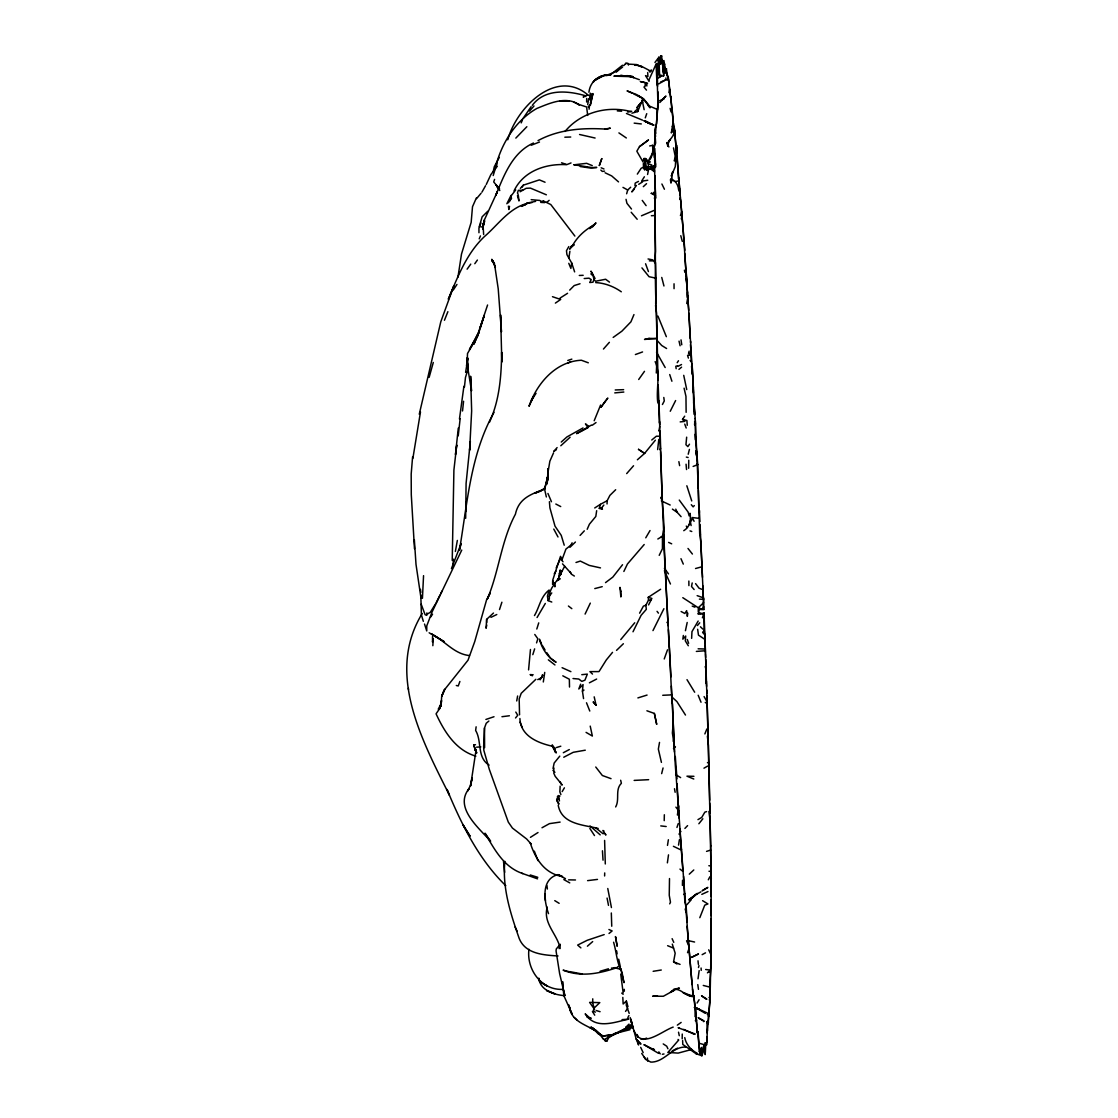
<?xml version="1.0" encoding="UTF-8"?>
<svg xmlns="http://www.w3.org/2000/svg" width="1118" height="1118" viewBox="0 0 1118 1118"><rect width="100%" height="100%" fill="white"/><g stroke="black" fill="none" stroke-linecap="round" stroke-linejoin="round"><path stroke-width="1.5" d="M518.361 195.65L518.976 200.961L517.452 195.65M660.528 451.602C662.75 516.935 665.825 581.681 669.179 646.987M465.759 511.709L465.773 501.954M654.938 163.102L654.841 166.834L648.384 166.82L647.154 169.377M654.938 62.468L658.935 57.172L658.083 60.61L659.368 73.984L658.083 73.844M659.788 426.279L658.949 430.612L660.137 431.241L662.024 495.805L661.101 498.055L662.303 501.199L662.904 510.004M701.615 1051.968L701.447 1047.412L700.595 1051.004L699.253 1051.353M432.54 636.491L432.512 642.081L433.183 639.37M688.758 460.267L688.646 468.274M670.409 179.621L670.968 183.114L672.743 171.613L671.289 176.141L675.3 166.582L676.376 150.469M704.326 619.26L704.13 613.209L698.401 613.894L699.155 609.394L703.907 609.645L700.064 524.44M482.906 229.008L482.948 223.418L483.647 234.528M674.42 132.874L673.427 134.775L674.475 134.803L674.447 130.331L676.432 150.05M682.19 1038.832L682.246 1034.052M709.664 984.315L710.07 1000.54L708.56 1016.43L710.07 997.186L710.866 959.468L710.796 954.213L708.714 949.811M564.66 566.267L559.126 576.706L561.557 571.605L560.132 570.222L558.567 578.355L554.933 583.135L554.891 586.81L554.221 584.686L552.613 584.141L552.655 580.647M562.703 986.719L564.814 995.425L562.703 986.719L562.759 981.632M711.006 896.468L710.657 845.795M662.653 67.737L663.938 60.568L665 67.974C666.538 69.288 666.943 70.686 666.789 73.313L668.424 79.979L665.951 79.727L658.754 83.864M657.831 539.002L664.036 535.368L663.854 536.808L662.485 536.682L662.429 548.7L659.215 555.339M705.234 643.437L704.27 619.665M705.668 657.412L705.22 644.751M649.726 159.832C653.415 155.346 651.948 149.686 654.435 144.809L658.139 104.156M622.81 997.41L623.145 1003.978L626.373 1001.043L626.304 1005.361L629.224 1013.369M674.392 751.967L672.491 703.781M586.643 102.017L586.698 98.44M690.141 360.443L691.301 362.05L690.631 341.158M664.218 820.654L664.344 814.756M592.75 998.821L592.666 1002.818L594.552 1009.652M695.214 418.495L697.925 479.888M488.873 721.04L486.218 723.29L484.485 728.028L483.647 746.642L483.856 750.416L489.321 769.38L508.299 822.107L512.435 828.075L526.634 838.975L531.022 843.922L530.267 842.972C535.424 858.904 544.536 873.577 562.508 876.582L558.078 874.611L565.47 878.65L563.835 879.587L569.761 882.885M562.48 982.317L563.849 995.649L572.053 1013.97L569.775 1008.911C573.143 1023.767 590.486 1025.402 599.723 1034.192L598.074 1032.166M682.413 885.428L682.553 880.257M607.046 503.966L607.144 500.738L609.911 495.372L615.669 489.726M659.732 74.696L659.969 76.583L663.673 75.8L663.994 62.985L665.308 72.88L666.607 72.712L666.887 75.591M690.197 337.79L689.149 316.729M654.379 157.652L653.639 146.807L652.619 145.34L649.67 145.955M698.233 611.7L698.317 609.03M708.56 1016.43L708.658 1013.369L708.351 1021.125L707.373 1021.363C708.798 1022.872 708.113 1020.594 707.009 1022.034L707.065 1032.906M604.614 875.967L604.712 872.934M551.775 602.043L548.072 600.604L549.343 599.08C549.008 593.965 550.657 588.417 554.221 584.686L552.725 580.158L560.509 556.373L561.963 559.056M587.719 115.447L586.768 108.222M657.929 103.695L656.685 63.53L658.823 74.417M528.576 669.878L530.463 649.502M648.384 166.82L648.216 161.425L645.491 158.56L644.038 158.574L643.297 160.042M699.169 970.606L698.023 978.809M590.206 99.642L590.486 93.213L589.969 99.782M652.898 153.459L652.619 145.34M684.859 250.25L677.103 158.043L676.628 156.171L674.336 160.978L675.16 155.989L673.497 147.897M694.012 414.233L692.95 378.499A134.635 4.332 87.4 0 0 692.21 365.838L690.435 344.623M453.111 564.66L453.377 559.182M560.146 786.136L559.866 791.907L560.901 794.535M674.475 134.803L670.716 96.735L672.197 112.01L671.024 111.814L670.115 108.334M432.848 645.687L433.211 638.56M611.742 926.235L611.322 912.987M692.098 984.609C685.683 911.338 680.722 837.955 675.272 764.782L671.373 686.103M709.748 985.545L710.964 965.952L711.202 879.545L710 816.671M590.863 273.868L593.127 275.936L594.147 279.933L595.628 281.219L605.621 279.248L609.506 282.141M669.5 878.552L669.249 895.294L670.479 902.184L669.71 903.861M547.485 477.554L547.107 483.982L547.946 476.24M657.608 86.282L657.216 68.226L659.634 77.282L659.145 62.147M703.823 606.864L703.11 608.052L703.627 599.262L702.719 593.854L703.627 599.262M651.109 193.414L654.841 193.526C654.841 217.786 655.358 242.285 655.386 266.601C654.966 301.944 658.418 337.622 656.294 373.021M452.231 560.453L453.908 470.021L456.717 445.327M706.897 1029.65L707.456 1030.516L708.784 1015.032L709.119 1016.192M548.519 913.63C544.117 901.122 540.721 879.014 557.952 874.625M631.936 113.17L637.707 111.576L637.903 108.684L634.842 111.437M660.584 61.783L660.668 56.012L661.688 55.956L660.598 56.166L661.549 55.942L660.375 57.451L660.584 61.783L658.795 59.058L658.935 57.172M547.666 474.479L549.832 461.259L553.564 452.846M559.489 573.897L560.132 570.222L560.943 574.275L559.489 573.897L560.398 574.973L561.054 573.758M707.428 1029.818L706.744 1042.535L704.62 1043.108M547.247 907.131C542.579 923.216 557.547 934.327 560.188 948.525M605.299 863.962L604.614 840.415M695.675 1008.855L695.019 1016.583M661.325 58.164L661.451 56.04L663.617 73.145L662.848 60.861M688.702 310.315L682.888 226.269M685.446 900.787L684.831 901.597L683.587 876.414M654.841 166.834L654.533 153.026L655.497 167.183L655.595 165.506L654.771 148.456M679.269 500.067L688.087 512.044L689.163 515.901L689.946 513.232C691.455 519.646 689.806 527.151 683.769 530.687M673.12 724.422L672.379 732.989L674.42 746.6M710.727 846.019L707.023 697.618M706.842 693.565L706.143 672.533M458.226 435.852L460.141 418.705M684.649 253.381L689.037 315.024M686.662 437.166L685.949 444.712L687.849 446.585L689.499 444.181M458.282 428.138L455.473 454.537L456.759 445.16M459.456 419.04L463.9 386.283M583.554 698.596L582.422 691.092L583.079 684.607L578.803 688.981L580.661 684.174M655.679 304.026L656.028 279.304L655.511 262.674L654.673 261.57L655.539 251.117A175.009 8.231 87 0 0 655.344 239.951L654.882 196.656M634.94 185.616L635.192 183.114L638.448 181.395M703.837 616.102L704.13 613.209L702.397 617.793M504.889 861.391C502.108 887.86 510.646 913.895 519.241 938.589C525.572 954.073 543.739 955.024 558.036 955.974M412.598 456.843L411.186 474.046L411.284 494.715L414.485 548.826M462.531 410.963L463.579 401.264M464.431 387.08L465.465 377.507L467.408 371.022M553.648 770.819L553.955 768.01M589.102 109.201L589.438 106.224L588.152 107.118L590.374 104.253L592.931 93.563L590.346 105.413M677.396 815.036L678.78 805.896M649.223 71.231L649.32 70.392L640.628 65.864M654.198 170.691L654.491 166.652L653.443 166.275L647.056 170.425L646.176 169.615L644.038 158.574L645.701 159.944L646.176 169.615L651.962 167.91M657.636 449.59L658.823 439.444L660.333 440.003M647.056 170.425L647.448 167.211M457.947 277.18L461.496 254.066L471.167 222.356L472.509 206.704L476.394 197.928M465.591 372.392L467.953 358.319M476.128 726.812L475.639 730.487C482.151 741.318 476.673 757.459 489.111 765.117M687.081 295.32L687.542 291.896M663.435 530.673L662.75 535.718L661.269 536.906L662.485 536.682L663.547 538.289L668.103 625.633M700.79 541.951L699.672 533.538L698.373 490.271M683.35 635.471L682.846 639.161L685.697 636.016L685.32 640.866L688.311 645.743M493.471 613.041L486.637 619.358L486.078 628.26L486.777 625.102M667.376 862.858L668.508 854.865M673.357 127.857C675.691 127.732 674.014 135.949 673.735 129.8L673.469 123.427M698.722 1043.136L704.172 1044.645L703.683 1045.847C701.978 1051.507 704.326 1047.873 701.335 1053.519M423.554 575.658L422.436 598.312M574.624 271.884L571.675 262.968L568.88 258.118L569.887 251.243M596.663 510.702L595.81 516.46L589.396 524.23L587.188 529.289M700.916 1052.108L701.503 1049.509L701.88 1055.783L695.843 1053.575L682.791 1044.436L682.609 1040.551M571.675 262.968L570.865 268.404L568.783 263.317M687.808 613.167L687.332 616.367L686.662 610.666L684.831 613.502L681.114 611.518M673.371 741.5L673.916 737.838M543.306 681.98L544.745 672.393M700.441 534.502L699.672 533.538M673.763 128.263L673.19 131.896L674.294 133.936L667.809 142.992L670.017 139.457L667.46 144.501L667.767 146.304M678.542 845.124L679.395 839.758M659.83 424.644L658.181 384.913M667.488 845.39L668.382 839.744M482.808 228.883L484.29 220.12L497.37 191.667L495.693 195.51C503.855 175.61 512.31 152.467 533.468 143.034M587.705 104.603L588.683 98.58M659.522 742.394L658.348 749.116L661.423 762.378M686.731 303.509L687.682 298.101M412.863 458.492L420.494 411.927M455.375 551.453L457.346 540.427M528.954 949.308C526.298 969.278 541.503 990.674 563.095 989.346M516.726 700.958L517.62 695.997M484.29 220.12L483.13 226.339L484.779 220.875M468.009 358.389L466.597 365.81L467.156 357.816L467.044 366.313L467.506 353.526L477.526 336.155L469.462 349.459L478.127 333.36L487.574 305.004M692.21 582.939L691.525 586.503L694.124 589.535M493.206 175.554L496.797 163.591L495.595 166.889C501.493 143.37 515.552 120.478 536.933 108.404C550.07 103.094 566.351 95.645 579.417 104.924L574.247 102.297M537.744 679.632L541.825 677.494L542.342 674.867M668.857 92.612L669.542 89.23L668.494 79.644M673.623 126.739L671.317 132.944L673.218 121.345L672.253 110.542M419.264 414.219L440.785 321.802L453.866 285.845L448.318 299.261C457.639 276.971 466.681 253.129 484.751 236.275C499.313 223.698 511.275 204.943 532.056 202.568M647.574 174.492L648.678 169.084M553.019 768.541L554.165 763.035L559.783 756.131M509.529 206.327L508.858 209.499L508.411 206.145M493.08 172.382L494.268 166.778L499.313 157.414M659.341 422.981L658.74 400.454M685.432 630.706L687.193 622.474M711.16 874.43L710.908 879.391M691.637 638.35L691.958 631.656L698.149 621.063M686.131 412.318L685.963 396.373L684.09 388.184M594.189 420.745L600.604 405.023M475.849 756.159C455.711 750.22 444.293 731.633 436.062 713.815L439.626 708.672L441.526 700.553L441.009 706.31L441.694 696.276L444 690.365L468.023 660.193L474.745 641.564L486.54 599.961L490.299 592.764L487.434 598.801C499.047 571.326 501.199 540.735 515.412 514.21C518.836 498.097 531.371 494.142 544.55 489.041L547.792 476.324L544.676 489.307M664.525 64.9L664.735 64.047M663.463 535.396L664.078 528.367L663.086 510.451M510.157 200.625L511.331 195.636L515.719 189.92M615.669 806.944C619.917 799.426 614.844 789.615 621.384 783.313L620.658 780.252M698.484 967.531L698.946 965.617M559.084 948.623L560.062 944.584M681.253 218.918L682.036 215.69M661.66 773.628L663.058 767.968M562.088 559.559L565.932 549.078L570.683 545.304M688.213 454.229L689.415 449.422M654.98 196.279L655.609 198.096L654.869 175.568M479.259 226.674L482.151 216.794L487.783 211.232M699.421 512.463L699.351 510.241L699.938 521.575M644.038 158.574L646.47 159.553L646.525 161.16M603.86 505.07L601.638 507.865L602.434 509.235L599.29 508.397L600.394 504.344L607.144 500.738M429.158 377.311L433.295 362.484M660.375 449.073L659.564 421.542M688.395 358.095L687.57 355.342L689.932 355.175L688.576 353.218L689.149 351.164M626.639 193.777L627.715 190.004L630.678 187.223M695.396 439.751L695.354 420.62M424.533 624.054L426.741 630.957L426.769 625.87L432.023 612.105L461.748 550.084M680.443 215.62L681.631 211.679L680.596 199.577M678.472 178.922L676.642 147.255L676.572 154.018L676.767 152.341M652.702 153.571L653.89 149.714M536.808 629.015L538.736 622.88M479.384 330.872L484.276 315.458M556.205 567.846L560.425 558.637L562.284 559.866M536.556 642.878L537.856 638.769L534.767 634.465M532.811 654.645L534.642 648.859M588.948 92.277C589.997 81.656 599.192 74.249 609.729 74.794M499.508 609.548L501.898 602.211M699.812 917.696L704.759 905.147L707.918 903.945L702.593 900.675M484.332 315.276L480.111 327.895L481.467 323.899M676.949 827.446L678.221 823.659M494.589 179.383L493.709 181.927L498.125 187.377M645.282 117.851L646.735 113.673M692.587 989.081L693.118 994.098C695.354 1003.391 696.821 1020.804 697.045 1032.529L698.065 1031.844L699.602 1051.856M665.853 70.909L666.607 68.771M709.72 803.157L709.874 813.079M687.542 952.69L688.981 948.665M664.232 658.963L667.516 649.796M459.889 681.463L458.254 685.949L456.312 685.488M708.099 734.4L707.387 736.357L708.477 745.622L709.706 800.195M477.19 336.951L478.979 332.172L473.99 344.051M439.626 708.672L440.771 705.626M489.391 422.38C499.522 400.44 501.339 376.109 501.661 352.282L501.828 362.078L500.598 314.885L501.423 331.683M696.752 451.462L696.025 453.377L696.933 455.711M706.199 683.531L705.696 659.438M593.812 1008.352L589.619 1002.399L599.793 1002.622L593.812 1008.352L593.406 1011.343L595.405 1012.139M480.922 223.013L478.951 228.128L478.965 232.74M584.197 278.536L588.99 278.172L591.226 279.612L589.703 282.519L592.959 282.225L594.203 278.969M661.101 498.055L662.122 495.386M625.521 64.341L625.94 63.265L627.799 63.237L628.484 65.068M606.85 1041.138L606.697 1040.299L605.579 1041.235L606.85 1041.138L608.835 1037.588L614.746 1033.968L605.187 1038.985L605.579 1041.235L603.203 1038.482M451.434 568.601L461.133 543.586L459.386 550.461C467.422 503.659 470.217 454.649 494.016 412.36M444.447 320.279L447.885 311.684M704.871 733.925L706.856 728.992M676.879 963.968L673.581 961.829L675.174 953.207L672.295 944.123M661.297 62.063L662.275 59.659C659.704 56.739 661.954 71.622 659.103 59.645M478.979 332.172L474.102 343.799M521.212 122.868L522.385 120.045M479.231 238.861L480.447 235.912M702.817 596.76L703.026 586.028M633.962 314.591L630.915 321.844L621.901 331.166L613.167 337.426M507.768 139.806C516.223 108.097 556.247 67.122 588.585 95.491M652.353 153.473L647.769 162.082L650.271 161.97L648.216 161.425M591.45 425.064L576.567 433.63L579.082 432.428M486.274 184.456L490.9 174.548L497.37 166.135M652.968 630.608L663.896 608.723M473.892 342.22L473.166 343.827L478.127 333.36M558.315 578.495L557.337 580.661L560.244 578.817L558.567 578.355M436.132 602.826L440.003 595.028M554.221 584.686L554.933 583.135L552.613 584.141M648.733 80.426L656.056 64.131L657.021 84.842M648.58 604.922L651.864 598.423L648.23 597.333L648.524 600.059L645.869 605.229L646.33 609.352L641.117 615.319L632.998 631.782M700.651 1053.477L699.84 1054.008L697.534 1031.145M694.432 424.225L695.396 422.157L694.571 421.71M701.88 1055.783C703.418 1050.99 703.432 1052.29 704.354 1047.049L704.005 1049.69L705.346 1052.387L705.654 1043.234M572.095 542.817L569.984 547.275L575.407 542.034M585.091 614.075L590.304 603.119M623.858 571.466L627.436 564.003L644.192 544.522M440.674 593.784L441.987 591.115M506.859 203.756L511.038 195.384M675.621 400.551L670.241 411.256M637.707 111.576L642.71 99.334L643.828 99.46L650.103 107.803L648.286 105.567L657.188 109.382L656.643 123.413L654.701 129.884L655.665 143.034L654.393 146.584M659.858 449.841L660.528 448.542M662.429 404.506L664.274 400.957L663.799 397.463M708.309 879.782L709.888 876.778M422.241 613.489C385.57 673.05 422.059 740.395 449.422 795.15L447.004 789.434C461.385 824.05 478.588 859.309 505.797 885.694M534.474 615.571C539.561 606.934 540.581 596.579 549.12 590.038L547.429 596.118L548.072 600.604M438.242 709.147L440.296 705.346M639.594 613.167L643.381 606.152L645.869 605.229M628.931 1015.563L627.883 1017.506L628.386 1019.197C613.768 1022.383 595.447 1029.832 585.189 1013.872L589.116 1017.338M683.28 992.966L689.457 995.621L693.733 995.467L693.146 996.543C684.593 996.781 677.983 983.728 670.367 992.379L674.741 989.989L663.337 996.264L652.632 996.236L657.594 996.11M693.272 384.871L693.384 392.935M435.405 604.125L430.29 612.315L426.964 614.285L426.894 612.916M656.685 63.53L656.042 64.704L657.258 65.082M545.304 603.454L537.059 617.527M481.956 192.128L485.547 185.742M568.81 246.589L566.477 250.725L566.924 254.611L568.88 258.118M626.681 473.599L633.543 465.759M663.17 64.425L663.994 62.985M639.482 146.626L648.398 140.043L639.482 146.626L636.827 151.209L643.13 162.11M522.972 118.634L531.106 106.671M571.172 246.477L569.607 249.16L573.953 244.758L571.172 246.477L573.813 244.954M645.757 537.814L650.033 530.547M562.172 791.628L564.408 787.813M655.707 136.2L654.743 134.412L655.637 132.916M560.258 944.291L556.303 948.916L556.051 950.845L559.629 973.61L563.276 989.053M540.12 679.828L542.943 675.23M697.073 1003.042L699.085 999.744M554.235 573.8L555.884 571.13M514.028 190.898C523.35 171.138 545.486 163.521 566.127 164.653M655.595 196.251L654.379 198.179L655.609 198.096M644.387 176.77L641.62 181.144L647.769 180.278M698.065 613.88L698.932 612.524L701 613.53M572.668 245.373C577.517 236.527 585.315 229.707 594.077 224.872L589.773 228.603M654.743 134.412L655.525 133.196M686.843 297.039L687.766 295.627M677.187 362.721L678.472 360.751M707.345 1014.543L708.085 1013.411L697.283 1008.38M637.33 174.101L641.145 168.287L644.275 166.806M704.284 616.954L704.13 613.209L704.2 634.241L702.635 632.285L704.382 630.384M536.039 393.34L531.427 400.3L533.607 396.485L529.01 406.281C536.878 383.432 555.786 361.324 581.402 360.248L588.306 362.805M453.167 290.177L456.969 284.433M680.191 421.905L684.859 421.388L682.539 419.376L684.691 416.175M679.003 834.182L680.918 831.373M521.952 187.223L523.35 185.169L539.365 179.886L545.053 182.234M430.5 617.234L432.554 614.229M508.327 202.833L511.611 198.179M625.549 1011.385L627.659 1008.38M474.801 263.708L477.386 260.061M638.699 379.491L644.485 371.33M694.809 424.896L695.536 423.862L694.599 422.506M636.435 185.434L631.81 191.919L634.186 189.166M467.1 269.172L470.748 264.127M620.756 639.58L634.731 622.768M646.484 90.139L643.996 87.092L647.601 83.165M549.231 596.313L551.775 592.917M707.191 1036.735L706.842 1044.631L705.346 1045.288L705.248 1054.567L704.005 1049.69L704.172 1044.645M481.075 193.26L476.561 198.641M622.53 564.73L612.818 577.112L605.523 582.618M560.803 445.761L570.096 437.236M698.862 823.756L702.859 818.753M641.005 102.59L636.757 107.873L640.74 102.968M689.205 524.747L691.427 519.856L690.477 517.872M612.524 652.353L606.291 659.969L598.996 671.597L589.927 671.625L592.498 674.07M515.524 717.966L517.732 715.282L515.789 712.082M574.876 236.066L550.797 204.552L543.404 200.947L542.537 201.981L539.728 200.443L531.176 199.661M666.943 622.572L668.005 621.328M697.408 625.535L699.742 622.81M592.61 226.814L595.978 222.887L589.913 228.421M557.113 447.605L553.773 451.42L556.457 449.632M686.913 904.7L691.259 899.724M529.485 111.129L533.999 105.986M515.831 138.101L526.857 126.711M603.441 349.04L609.38 342.318M655.358 440.199L644.583 453.405L637.386 459.777M623.69 65.641L625.94 63.265M667.809 1052.541L678.71 1040.033L678.067 1039.447M659.802 102.535L665.923 96.078L661.716 100.089L664.008 98.817L659.578 100.704M694.32 505.574L693.132 506.859L691.287 504.707M696.933 465.451L697.758 464.543L695.144 434.301M580.088 535.41L584.323 530.854M535.857 679.297L521.212 693.314L519.171 698.96L519.549 714.821M520.345 188.383L523.35 185.169M525.362 204.762L527.207 202.791M703.18 614.648L704.172 613.614L699.602 613.726M684.901 828.41L687.584 825.643M569.691 290.107L574.205 285.565L580.018 283.748M680.429 198.571L679.744 199.256L680.401 197.061M628.973 1024.13L625.759 1027.358L631.335 1024.591L631.838 1025.625L614.593 1034.416L603.72 1035.939L613.992 1034.388L630.58 1027.456M707.428 972.856L710.196 970.089L705.668 969.502M649.935 72.223L651.431 70.029L650.802 70.546M616.535 650.369L623.369 643.73M673.427 134.775L674.294 133.936M570.04 971.905L563.109 970.158C580.927 977.411 599.388 973.582 616.926 967.671L618.142 966.497M678.794 177.874L679.59 188.774L678.612 189.711C678.207 185.155 675.565 180.054 670.744 179.034L671.694 178.153M564.981 131.477C580.871 112.345 607.2 105.358 630.971 111.576M643.311 186.678L646.525 183.673M659.969 76.583L661.423 75.227M689.289 874.15L693.789 869.972M532.294 105.344C544.801 88.574 567.525 90.53 585.441 95.743L585.636 96.553M561.264 442.043L566.952 436.928L583.023 427.942M587.411 946.191L592.68 941.594M546.828 202.33L549.148 200.332M673.483 748.557L675.426 746.88M678.947 369.373L681.589 367.165M683.643 894.526L684.817 893.548M610.721 74.515L622.502 65.221M651.766 439.989L656.364 436.216L660.249 436.23M545.095 487.616L540.86 491.04L534.753 493.276L544.55 489.041L546.353 496.965M648.23 597.333L660.626 589.256M589.382 682.818L596.635 679.045M622.6 67.066L616.325 71.845L617.555 70.951L606.291 75.451L610.749 74.99M592.358 425.189L596.034 422.534M703.39 632.914L704.592 632.047M677.326 1025.136L681.141 1022.425M555.38 303.104L560.663 299.47L552.474 296.689M694.558 895.839L688.618 899.85L697.227 893.422L689.834 900.032L695.606 894.763L700.888 891.871M538.01 832.519L530.435 837.34M582.422 691.092L583.973 690.072M703.599 602.7L698.289 607.773L699.155 609.394L703.879 609.072M560.034 298.101L567.553 293.307M594.72 507.963L600.394 504.344M638.713 184.302L642.584 181.871M520.066 191.765L526.173 188.299L530.435 188.117L546.353 194.798M697.953 819.634L701.769 817.398L704.843 812.157L706.576 811.598M580.354 431.814L588.04 427.677L585.455 423.876L588.669 426.238M585.441 95.743L583.177 97.028L587.579 94.974M609.017 933.488L612.133 930.945L608.933 929.505M567.651 363.392L570.851 361.589M703.963 768.178L707.75 766.054M693.132 466.444L697.674 464.655M542.006 827.753L549.441 823.645L560.118 822.093M543.404 200.947L540.749 202.4L544.69 202.624M658.111 78.092L659.634 77.282M702.146 954.66L705.486 952.857M563.318 752.721L569.3 749.563M563.751 757.235L573.255 752.302L585.273 750.192M677.843 366.424L681.533 364.524M677.047 989.248L679.381 988.046L673.539 989.36M626.681 1027.861L607.633 1037.183M672.239 1050.892L677.48 1048.195M655.162 209.96L641.466 215.802M490.942 617.346L496.783 614.523M538.01 140.616C558.818 129.283 582.981 127.648 606.166 129.129L604.796 129.115L610.33 128.137L607.493 128.961M525.46 204.468L521.407 206.383L528.325 202.819L535.648 201.366M701.797 894.372L707.96 891.549M673.19 1027.093C661.842 1030.95 641.131 1049.942 634.032 1030.516M643.828 99.46L642.179 100.173L644.15 109.69M703.404 1021.614L704.354 1021.209L698.205 1017.59M571.019 162.948L566.882 164.584L561.571 162.767M692.28 519.521L690.225 521.072L691.12 525.572M531.246 145.242L539.477 142.028M675.174 181.619L679.255 180.739M604.181 934.606L587.174 940.308L577.657 945.073L580.885 947.882M646.665 1038.105L643.395 1039.335L640.754 1038.943M635.387 354.546L642.557 351.946M660.612 82.047L665.951 79.727L665.923 77.911M672.309 126.39L673.637 125.943M485.883 719.461L494.002 716.736M567.79 360.471L571.843 359.13M575.994 562.494L580.312 561.082L589.2 565.387L600.492 567.888M695.298 1020.692L696.696 1020.231M630.063 1029.692L613.768 1033.759M677.48 365.768L675.803 366.285L676.166 368.702M637.889 697.911L647.07 695.061M556.401 747.565L560.803 746.209M706.548 851.371L710.615 850.113M600.114 971.276L608.416 968.803M695.536 568.517L701.042 567.022M634.745 65.291L638.099 65.291M594.79 588.585L602.225 586.657M649.768 71.021L651.403 70.63M603.888 833.469L602.951 833.679L596.146 828.159M599.29 508.397L601.638 507.865M476.142 752.498L473.683 745.091L475.485 744.7M633.221 1027.61L623.62 1029.538M627.757 112.093L631.74 111.269M662.359 1054.274L663.994 1053.981M681.603 849.261L680.135 849.526L673.399 846.312M480.908 227.01L482.473 226.73M653.15 971.304L661.269 970.019M611.434 968.104L616.926 967.671M573.953 164.821L586.629 163.326L592.26 165.618M705.206 649.027L698.135 648.803M593.406 1011.343L592.442 1011.483L594.72 1015.172M604.558 171.124L602.336 171.431L600.841 170.076M708.533 972.255L710.251 972.031M501.954 716.708L509.389 715.772M587.593 880.635L597.487 879.405M581.793 674.685L587.341 674.112L584.91 680.205L581.793 681.379L578.789 679.031L573.031 678.542M628.33 64.117L636.561 64.564L641.914 66.87L637.917 65.641M614.76 392.893L623.83 392.041M686.27 272.261L684.901 272.387L684.412 270.193M709.804 987.124L703.264 985.433M696.36 651.417L705.262 650.76M476.575 747.173L480.81 746.88M651.375 215.732L654.91 215.494M622.055 1019.616L628.386 1019.197M679.143 1027.68L678.165 1027.749L695.354 1034.066M685.586 1047.077C672.002 1046.602 664.469 1062.421 650.802 1062.1L645.729 1059.403L641.732 1053.422M634.144 780.406L648.65 779.679M662.736 695.284L671.639 694.879L672.323 703.515M703.236 597.781L697.157 595.642M579.292 275.461L583.177 275.308M615.221 389.972L623.634 389.665M651.277 166.903L655.372 166.764M564.842 137.207L570.739 137.025M707.456 762.672L709.036 762.63M650.452 166.344L654.673 166.289M559.643 571.619L561.557 571.605M616.172 967.685L614.145 967.699L618.296 968.733M649.348 260.843L653.625 260.899L655.232 263.079M595.698 282.616C604.726 283.008 613.852 286.501 621.301 291.798M693.929 776.311L686.955 776.185L693.789 779.008M568.573 879.852L575.49 879.978M565.987 101.179L559.936 101.053L569.286 101.277M699.407 599.122L703.278 599.304M533.16 674.755L530.114 674.601L532.392 675.789M582.031 973.96L569.817 971.626M617.304 110.906L621.622 111.213M564.87 995.663C554.346 994.964 539.966 990.38 538.834 978.152M632.97 76.695L613.908 76.164L627.575 75.689L632.97 76.695L620.546 75.451L630.342 76.457L629.21 76.038L633.64 77.645M678.822 190.94L679.786 191.024M580.214 166.54L590.052 167.993L596.746 167.448L591.911 167.602L574.065 164.751M634.172 123.134L641.313 123.944M660.766 825.909L666.174 826.523M648.524 600.059L650.718 600.31M708.994 871.243L710.699 871.467M579.557 134.495L595.097 138.031M708.868 865.709L710.699 865.975M698.652 518.319L692.266 517.522L694.082 521.309M668.969 1052.513L678.165 1053.1L691.79 1049.439L690.155 1049.117M648.049 258.971L652.94 259.921M655.875 278.144L649.069 276.719L641.942 267.887M688.073 940.601L694.585 942.027M688.576 353.218L691.022 353.763M469.476 655.553C454.02 654.086 444.517 640.432 431.394 633.906L444.237 641.704L429.158 632.788M654.323 1049.453L652.004 1048.922L654.477 1050.012M522.679 190.2L518.319 190.353L517.466 192.939L518.165 194.518M598.158 828.424C583.163 824.777 561.837 824.301 558.217 805.337M686.34 457.094L688.115 457.514M682.539 419.376L686.899 420.494L687.249 425.301M561.655 784.794L560.188 781.971M591.31 1018.218L587.048 1017.017L590.416 1018.498M596.215 1010.532L600.087 1011.692M697.646 1033.801L693.733 995.467M530.239 874.961L537.8 877.323M708.994 997.452L710 997.787L709.329 1000.065L710.07 1000.54M577.699 104.072L586.657 106.993M702.97 609.38L698.289 607.773L682.805 597.683M648.119 163.689L651.822 164.989M705.402 652.549L705.011 639.468L698.471 635.136L697.646 629.28M647.699 122.938L654.002 125.146L644.261 120.982L652.269 124.545L645.002 120.66M521.659 873.2L537.548 878.846M646.903 710.782L654.365 713.424L656.671 724.226L654.365 713.424M552.11 746.181C537.646 742.897 520.583 735.91 519.912 718.525M631.852 77.002L639.356 79.685M690.016 530.882L691.776 531.497M694.25 1007.5L699.183 1009.274L696.053 1007.919L705.332 1013.369M611.029 778.659L602.35 775.501L595.754 767.018M695.843 1053.575L697.911 1054.33M642.543 120.171L626.443 113.477M670.982 179.97L673.26 180.85M692.224 606.138L694.935 607.172M701.866 589.298L699.057 588.208L695.578 583.624M670.185 505.029L661.353 500.892M673.581 961.829L680.051 964.401M667.628 945.702L673.581 948.092M426.796 615.375L425.106 614.69L421.193 604.209M603.902 830.898L602.895 830.492L605.872 835.062L605.299 833.762M601.177 167.812L603.972 168.972M632.355 93.227L627.072 90.893L636.058 94.345L643.116 98.65M562.102 667.698L570.893 671.652M684.775 993.119L693.146 996.543L687.067 926.249M694.376 1034.36L683.699 1029.385M668.62 542.412L671.68 543.823M605.076 172.787L611.672 175.903L618.52 181.885M522.833 873.591C503.785 867.33 494.408 849.233 485.016 833.203L490.634 841.295C478.77 827.809 453.824 807.559 469.029 788.651L467.631 790.971L470.301 785.661L472.215 777.835L470.566 785.996L475.961 750.681L473.683 745.091M596.802 1030.824L589.941 1027.526L595.796 1030.433M653.723 192.324L655.386 193.134L655.4 195.776L651.417 193.204M656.937 109.271L657.566 109.857L658.125 91.969M633.808 93.954L641.117 97.573M654.24 1049.816L643.94 1044.645L658.572 1053.366M555.828 504.036L560.719 506.566M562.801 675.817L569.355 679.241L569.509 687.039M698.862 1018.372L703.04 1020.538M622.978 187.391L627.715 190.004M697.115 1053.198C691.12 1050.249 685.893 1044.268 684.761 1037.63M597.194 1031.83L593.448 1029.189M596.048 705.165L593.281 702.062L596.048 705.165L594.189 696.849M586.07 732.374L592.358 736.035L590.22 726.113M593.616 1028.616L590.961 1027.051L595.964 1030.558M643.996 120.702L646.47 122.197M666.594 348.509L661.744 345.518L657.188 340.557M554.766 900.633L559.14 903.316M675.607 774.536L680.638 777.625M638.126 95.463L643.647 98.915L648.664 104.799M706.897 999.157L701.559 995.831L706.324 999.185M574.359 576.049L571.298 574.121L570.026 571.55M618.911 132.902L626.332 137.975M663.142 536.808L664.204 537.492M663.226 1043.919L666.733 1046.224L667.921 1048.768M672.407 509.123L677.284 512.421L681.086 516.67M668.913 146.989L666.719 142.643L668.494 143.901M618.841 968.523L620.797 969.921C616.647 961.159 616.395 951.628 613.586 942.236M654.659 171.879L650.243 168.72L653.289 168.818L654.589 170.649L655.386 193.134M705.248 702.397L707.191 703.795M678.947 810.941L675.901 807.14M693.342 386.409L692.699 385.934L693.426 387.89M595.014 1029.832L593.141 1028.392L598.032 1033.675L603.217 1036.106L597.641 1032.976L600.632 1034.919L597.026 1031.565M568.419 606.026L571.829 608.653M548.337 659.816L554.947 664.958M679.982 869.091L682.707 871.243M590.024 825.923L600.198 834.88M499.802 190.577L497.314 187.391M621.734 993.091L623.159 994.279M654.589 167.225L653.443 166.275L654.547 168.874M555.255 748.375L551.971 745.608L556.261 752.917L553.075 746.978L555.52 752.372L554.416 748.878M696.905 463.816L697.758 464.543L698.275 489.055M476.03 750.485L475.052 749.633L476.757 753.015L475.262 748.515L476.142 752.987M574.289 1017.52L576.79 1019.728M649.097 81.376L645.519 75.647L647.937 76.499L647.671 72.558M632.522 1026.268L633.389 1027.051M671.541 696.654L676.879 701.545L685.488 715.045M637.665 1041.054L640.935 1044.044L636.198 1039.055L630.65 1018.889L633.026 1028.392L631.251 1021.628M662.555 538.89L663.575 542.929M494.17 262.842L491.906 260.69L494.645 264.239L491.836 259.278L495.4 267.426L492.912 260.774M700.455 626.793L702.775 629.071M641.774 101.305L642.696 102.241M552.991 770.358L554.919 772.328M685.572 271.702L686.354 272.526M562.214 784.948L555.185 776.325L553.648 772.845M571.088 573.366L562.508 563.849M704.088 696.598L706.856 701.461M631.181 212.252L637.19 219.268M686.256 526.103L687.444 527.5M499.62 188.984L496.029 184.749L498.307 188.579M658.949 430.612L660.053 431.925M560.425 558.637L563.025 561.781M631.488 209.024L626.918 203.294L626.038 199.339M687.989 548.463L692.405 554.039M665.182 367.529L656.518 352.212M657.049 611.336L658.432 613.139M599.164 1033.577L603.371 1039.153M642.235 200.401L646.12 205.642M710.796 954.213L711.062 918.563M664.399 568.321L668.48 573.911M658.823 1051.87L660.249 1053.869M694.669 692.21L686.997 679.646M559.252 799.146L557.435 796.463L559.517 800.893M707.373 1021.363L708.351 1022.802L708.351 1021.125M546.702 652.577L550.419 658.083L556.079 662.261C547.82 657.594 542.272 648.915 539.589 639.985M666.789 73.313L668.382 77.659L670.702 97.937L669.542 89.23M589.857 828.452L594.496 835.565M644.024 1056.748L645.729 1059.403M684.747 424.099L686.186 428.012M666.719 142.643L667.264 143.537M559 803.842L556.666 800.013L558.287 795.583L559.908 796.016L556.666 800.013L558.651 804.149M542.09 645.086L545.039 649.977M595.056 278.522L590.961 271.129L593.267 275.308M664.399 570.767L670.451 584.001M658.795 404.325L657.761 402.396C655.959 388.924 660.794 374.376 655.162 361.603M553.773 529.08L558.008 536.975M552.264 744.812L553.703 747.523M665.182 71.231L665.993 72.824M636.198 1039.055L638.616 1044.981L637.33 1040.173M515.091 927.074L517.103 931.098M645.072 84.185L645.771 85.611M661.898 184.009L664.427 189.235M657.929 316.073L666.356 336.686M684.831 901.597L686.145 906.405L687.235 922.238M642.71 99.334L643.255 100.508M640.684 1047.37L643.171 1052.625M675.775 509.151L677.284 512.421M672.114 938.673L673.777 942.362M539.449 639.133L541.433 643.591M686.564 940.741L688.814 945.884M680.974 558.693L683.294 564.101M547.932 493.471L551.453 501.744M686.829 485.771L691.735 500.934M707.009 1022.034L707.82 1023.948L707.68 1022.593M663.673 75.8L662.275 59.659M520.024 722.13L521.98 726.826M698.177 695.256L701.028 702.244M586.503 702.775L589.787 711.034M537.94 860.622L534.334 851.147M637.4 1035.478L638.043 1037.141L637.176 1034.541M655.539 305.396L656.559 312.998L658.041 380.386M645.575 263.764L648.426 271.562M687.29 639.496L688.646 643.297M662.485 536.682L663.785 540.483M669.724 374.558L671.904 381.238M564.227 545.207L561.25 535.382L555.017 526.159L549.916 507.921L549.413 501.702M423.331 621.315L421.388 614.858L420.815 595.069M710.182 821.185L708.882 811.444M685.166 909.004L686.019 911.981M626.373 1001.043L627.995 1006.717M706.115 669.794L705.206 666.594L706.003 666.621L706.171 671.834M655.4 195.776L654.841 193.526M662.708 63.838L663.365 66.297M680.778 235.702L682.315 241.404M661.744 277.446L663.952 285.984M694.739 412.43L692.014 363.937M646.609 84.758L646.917 85.96M607.074 898.075L608.499 905.37M504.665 872.333L503.491 861.335M468.037 367.808L468.246 368.688L466.989 363.224L471.516 390.797L470.594 376.235L471.656 410.907L469.616 450.247L470.343 441.554L466.094 483.367L465.661 518.277M679.031 341.144L680.107 345.755M683.727 375.341L686.731 389.567M618.673 959.188L620.406 967.042M678.528 1032.194L679.283 1035.673M631.069 1019.658L632.788 1027.805M568.922 1004.984L570.222 1010.253L569.831 1007.36M672.156 112.359L671.652 109.857L671.96 111.996M494.771 265.707L498.223 288.835L501.451 331.794M611.434 907.564L607.773 888.503M678.864 461.65L679.618 465.633M674.489 788.735L675.132 792.257M685.935 278.564L686.801 284.517M421.011 598.172L416.008 564.408L414.345 539.673M678.067 811.724L679.087 818.013L677.089 783.676M616.647 950.901L617.122 953.878M681.016 339.872L681.77 344.777M674.364 127.927L675.719 143.691M645.491 158.56L645.701 159.944M630.203 1017.576L630.58 1020.119M697.786 984.609L698.471 989.346M623.159 992.798L620.728 974.058M420.452 589.326L420.871 592.386M680.177 195.804L679.59 188.774M708.239 1021.866L708.351 1022.802M408.336 688.241L408.503 689.624M711.188 877.323L711.327 878.427M691.553 366.145L692.14 374.195M693.649 402.494L694.949 414.568M602.448 850.798L603.035 860.161M546.968 885.61L547.359 889.02M467.296 361.435L468.246 369.779L467.296 361.435L467.841 366.215M484.597 747.663L484.485 728.028M698.009 960.809L698.387 964.373M675.873 145.298L676.669 152.439L676.544 145.019L676.879 149.491M675.3 756.453L677.005 778.827M686.061 464.208L686.536 469.532M682.818 225.543L681.631 211.679M705.933 665.825L706.003 666.621L705.416 653.583M682.888 871.174L679.8 828.745M708.211 737.293L706.925 695.913M647.406 1058.019L647.671 1061.108M696.011 450.638L696.416 455.864M544.913 893.869L545.43 900.563M704.675 633.529L705.011 639.468M688.842 313.236L690.603 342.988M694.795 413.325L695.186 419.012M643.325 163.605L643.661 168.762M686.815 281.079L686.368 273.714M700.846 542.831L702.495 577.321M701.084 968.034L701.224 970.396M689.778 332.298L690.072 338.013M668.452 629.644L670.926 676.907M656.909 66.395L657.063 69.526M671.639 694.879L669.333 647.727M644.317 163.046L644.597 170.048M706.995 696.248L706.772 690.058M624.263 989.332L624.333 991.219M698.89 511.946L698.023 480.866M706.422 681.072L706.59 686.368M676.893 150.287L676.963 152.733M663.561 62.468L663.701 67.513M711.034 899.948L710.978 915.586M654.491 166.652L654.589 170.649M486.637 619.358L486.707 622.53M688.856 581.053L688.898 585.608M674.042 283.79L674.056 288.668M620.867 591.212L620.853 596.956L619.987 587.355L620.867 591.212M548.072 468.666L547.471 480.558L548.072 468.666M592.191 94.01L590.556 102.772L592.191 94.01M601.777 158.63L599.332 165.478L601.777 158.63M655.022 161.104L655.428 164.374L655.022 161.104M442.309 694.879L441.694 696.276L444.796 689.247L442.309 694.879M604.964 401.614L600.953 407.273L607.829 398.078L604.964 401.614M594.944 80.175L593.225 82.089C597.124 77.212 603.538 74.724 609.729 75.185L604.195 75.479L594.944 80.175L600.771 76.583L594.944 80.175M705.234 888.894L702.174 890.78L707.834 887.399L705.234 888.894M698.387 954.003L691.511 957.385L698.387 954.003M649.027 338.391L644.527 339.439L656.224 338.516L649.027 338.391M646.497 82.97L640.46 81.572L646.497 82.97M554.598 993.734L546.73 990.548L554.598 993.734M546.688 985.769L541.294 982.526L546.688 985.769M644.583 453.405L638.504 449.338L644.583 453.405M463.383 825.419L462.712 824.371L470.077 836.25L463.383 825.419M539.77 981.646L538.862 979.158L539.77 981.646M622.237 973.457L620.7 968.467L623.97 982.68L622.237 973.457M615.752 937.806L615.445 936.577L617.164 946.247L615.752 937.806"/></g></svg>
